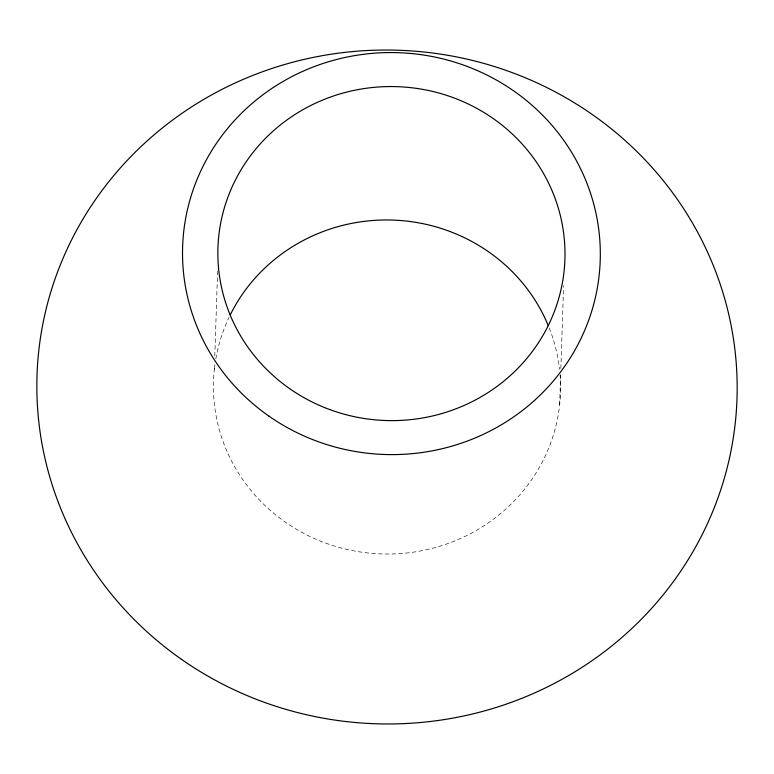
<?xml version="1.0" encoding="UTF-8"?>
<svg xmlns="http://www.w3.org/2000/svg" width="774" height="774" viewBox="0 0 774 774"><rect width="100%" height="100%" fill="white"/><g stroke="black" fill="none" stroke-linecap="round" stroke-linejoin="round"><path stroke-width="0.58" stroke-dasharray="3.87 2.9" d="M214.35 369.324L214.553 363.316M214.795 356.108L217.658 269.565M559.65 404.676L560.647 374.626M560.84 368.618L563.598 285.683M560.105 375.138A173.579 167.02 1.9 0 1 381.979 553.952A173.579 167.02 1.9 0 1 214.92 364.67M215.84 358.836A173.579 167.02 1.9 0 1 229.133 317.185M549.211 327.963A173.579 167.02 1.9 0 1 559.544 369.237"/><path stroke-width="1.16" d="M230.168 315.037A173.579 167.02 1.9 0 1 392.631 220.068A173.579 167.02 1.9 0 1 548.321 325.757M181.532 659.361A350.187 336.961 1.9 0 0 735.3 422.662A350.187 336.961 1.9 0 0 244.168 78.987A350.187 336.961 1.9 0 0 181.532 659.361M289.573 388.587A173.579 167.02 1.9 0 0 564.072 271.258A173.579 167.02 1.9 0 0 320.63 100.91A173.579 167.02 1.9 0 0 289.573 388.587M268.849 416.064A208.903 201.008 1.9 0 0 599.202 274.857A208.903 201.008 1.9 0 0 306.223 69.834A208.903 201.008 1.9 0 0 268.849 416.064"/></g></svg>
